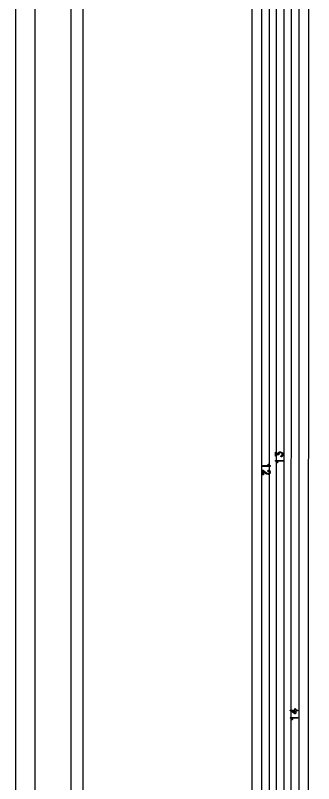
# Model space of a CAD drawing. Extents: x 726 to 4465, y 139 to 737.
# Drawn here: x 3897.15 to 3900.23, y 351.41 to 359.34 of the extents above; entities that cross this region are included whole.
import ezdxf

# ---------------------------------------------------------------- set-up
doc = ezdxf.new("R2010")
doc.units = 0
for name, color, linetype in [('bak_bak_ttr1-bcq6716', 11, 'Continuous'), ('bak_outline', 11, 'Continuous'), ('biaozhu1', 8, 'Continuous'), ('quyukuang', 9, 'Continuous')]:
    doc.layers.add(name, color=color, linetype=linetype)

msp = doc.modelspace()

# ---------------------------------------------------------------- linework, layer by layer
at = {"layer": 'bak_bak_ttr1-bcq6716'}
msp.add_lwpolyline([(3897.3549, 342.0197), (3897.3549, 363.5511, -0.202307), (3901.8566, 374.2211, 0.202316), (3902.3714, 375.4413), (3902.3714, 380.9412, 0.202311), (3901.8566, 382.1614, -0.202307), (3897.3549, 392.8314), (3897.3549, 423.8397, -0.414216), (3898.1515, 424.6363), (3909.7514, 424.6363, -0.414216), (3910.5479, 423.8397), (3910.5479, 393.2462, 0.196007), (3911.3186, 391.3562, -0.196002), (3915.5644, 380.9414), (3915.5644, 375.4411, -0.196002), (3911.3186, 365.0263, 0.196006), (3910.5479, 363.1363), (3910.5479, 342.0197, -0.414217), (3909.7514, 341.2232), (3898.1515, 341.2232, -0.414217)], format="xyb", close=True, dxfattribs=at)
for points in [[(3899.7672, 421.2611), (3899.7672, 392.9557, 0.202315), (3903.54, 384.0132, -0.20226), (3904.7837, 381.0656), (3904.7837, 375.5653, -0.202314), (3903.5397, 372.6172, 0.021457), (3902.8055, 371.8376, 0.024959), (3902.4248, 371.3472, -0.0052), (3902.2669, 371.1268, 0.007644), (3902.0376, 370.8031, -0.01494), (3901.8073, 370.4871, 0.024055), (3901.4688, 369.9669, 0.003753), (3901.3759, 369.805, 0.129026), (3899.7672, 363.675), (3899.7672, 345.7658, -0.070941), (3899.7603, 345.7178), (3899.6374, 345.2987, 0.081102), (3899.615, 345.1615), (3899.615, 342.5557, -0.198919), (3899.4322, 342.1142), (3899.2797, 341.9618, 0.225036), (3899.2265, 341.8142, -0.458544), (3899.0506, 341.61)], [(3899.0734, 341.9642, 0.231708), (3899.226, 342.0158), (3899.3783, 342.1681, 0.198919), (3899.5388, 342.5557), (3899.5388, 345.1615, -0.080752), (3899.565, 345.3223), (3899.6872, 345.7391, 0.070961), (3899.691, 345.7658), (3899.691, 363.675, -0.13283), (3901.4031, 370.0054, -0.024133), (3901.7467, 370.5333, 0.014975), (3901.9749, 370.8464, -0.007646), (3902.2056, 371.172, 0.005203), (3902.3626, 371.3913, -0.024959), (3902.748, 371.8876, -0.021454), (3903.4866, 372.6718, 0.20231), (3904.7075, 375.5653), (3904.7075, 381.0656, 0.202283), (3903.4866, 383.9588, -0.202308), (3899.691, 392.9557), (3899.691, 421.2611, 0.055802)], [(3899.4223, 341.7884, 0.118639), (3899.4568, 341.8148), (3899.4568, 341.8415, -0.200534), (3899.4679, 341.8686), (3899.6885, 342.0892, 0.199088), (3899.692, 342.0976), (3899.692, 344.9987, -0.056782), (3899.7102, 345.1584), (3899.84, 345.7212, 0.056609), (3899.8434, 345.7503), (3899.8441, 363.7797, -0.049844)], [(3899.9203, 363.7758), (3899.9196, 345.7502, -0.056576), (3899.9143, 345.7041), (3899.7845, 345.1412, 0.056784), (3899.7682, 344.9986), (3899.7682, 342.0976, -0.198804), (3899.7424, 342.0353), (3899.5528, 341.8457, 0.224784), (3899.5905, 341.7757, -0.749984), (3899.4949, 341.448)], [(3899.8795, 341.7031, 0.120102), (3899.8887, 341.7767, -0.101761), (3899.8444, 341.9923), (3899.8444, 344.9984, -0.056904), (3899.8588, 345.1241), (3899.9904, 345.694, 0.056285), (3899.996, 345.744), (3899.9981, 363.7919, -0.011099)], [(3900.0727, 363.7649), (3900.0722, 345.744, -0.056274), (3900.0647, 345.677), (3899.9331, 345.1069, 0.05691), (3899.9206, 344.9984), (3899.9206, 341.9923, 0.063828), (3899.9358, 341.8737, 0.225982), (3900.0501, 341.8025)], [(3900.1743, 345.7439), (3900.1761, 363.7884, -0.011075)], [(3897.7222, 363.6753), (3897.7222, 342.3738, 0.199561)], [(3897.8497, 342.4058), (3897.8497, 363.6753, -0.090349)], [(3899.5891, 363.675), (3899.5891, 345.7667), (3899.582, 345.7426, -0.059853), (3899.547, 345.6982), (3899.5353, 345.6862, 0.176153), (3899.4598, 345.4787), (3899.4598, 345.3273, 0.068994), (3899.4367, 345.1615), (3899.4367, 342.5546, -0.053544), (3899.4266, 342.4599, -0.218057), (3899.0412, 342.0919, 0.102858), (3898.9203, 342.0629, -0.034477), (3898.8325, 342.0568), (3898.7801, 342.0568, 0.11942), (3898.6752, 342.0822), (3898.1748, 342.0822), (3897.8497, 342.4058)]]:
    msp.add_lwpolyline(points, format="xyb", dxfattribs=at)
at = {"layer": 'bak_outline'}
msp.add_lwpolyline([(3909.7514, 424.8397), (3898.1515, 424.8397, 0.414215), (3897.1515, 423.8397), (3897.1515, 392.8317, 0.202312), (3901.7146, 382.0156, -0.202309), (3902.168, 380.9412), (3902.168, 375.4413, -0.202309), (3901.7146, 374.3669, 0.202312), (3897.1515, 363.5508), (3897.1515, 342.0197, 0.414215), (3898.1515, 341.0197), (3909.7514, 341.0197, 0.414215), (3910.7514, 342.0197), (3910.7514, 363.1363, -0.196013), (3911.4641, 364.8841, 0.196007), (3915.7679, 375.4413), (3915.7679, 380.9412, 0.196007), (3911.4641, 391.4984, -0.196013), (3910.7514, 393.2462), (3910.7514, 423.8397, 0.414215)], format="xyb", close=True, dxfattribs=at)
at = {"layer": 'biaozhu1'}
msp.add_line((3900.0069, 352.1628), (3900.0308, 352.1482), dxfattribs=at)
for points in [[(3899.8315, 354.7962), (3899.8315, 354.8277, -0.595633), (3899.8392, 354.8318), (3899.8582, 354.8196, -1.208225), (3899.9017, 354.7888)], [(3899.8415, 354.8185), (3899.8415, 354.7962, -1), (3899.8315, 354.7962)], [(3899.894, 354.8231, 0.372906), (3899.8681, 354.8177), (3899.8681, 354.8105, -0.595633), (3899.8604, 354.8063), (3899.8415, 354.8185)], [(3899.9017, 354.7888), (3899.8951, 354.7859, -1), (3899.8912, 354.7951, 0.637699), (3899.894, 354.8231)], [(3899.8333, 354.7395, -0.70052), (3899.8365, 354.7484), (3899.9065, 354.7484, -1), (3899.9065, 354.7384), (3899.85, 354.7384)], [(3899.8541, 354.7316, -1.522268), (3899.8426, 354.7315), (3899.8333, 354.7395)], [(3899.85, 354.7384, -0.069267), (3899.8508, 354.7373), (3899.8541, 354.7316)], [(3899.7041, 354.6848, -1), (3899.7041, 354.6948), (3899.7606, 354.6948)], [(3899.7564, 354.7016, -1.522268), (3899.768, 354.7016), (3899.7773, 354.6936, -0.70052), (3899.7741, 354.6848), (3899.7041, 354.6848)], [(3899.7606, 354.6948, -0.069267), (3899.7598, 354.6958), (3899.7564, 354.7016)], [(3899.6991, 354.6026), (3899.6991, 354.6425, -0.650111), (3899.7073, 354.6464), (3899.7403, 354.6182, 0.341992), (3899.7691, 354.6183)], [(3899.7091, 354.6318), (3899.7091, 354.6026, -1), (3899.6991, 354.6026)], [(3899.7784, 354.6144, -0.42173), (3899.7342, 354.6103), (3899.7091, 354.6318)], [(3899.7691, 354.6183, 0.570938), (3899.7574, 354.6348, -1), (3899.7574, 354.6448)], [(3899.9859, 352.0883, -0.70052), (3899.9891, 352.0971), (3900.0591, 352.0971, -1), (3900.0591, 352.0871), (3900.0026, 352.0871)], [(3900.0068, 352.0803, -1.522268), (3899.9952, 352.0803), (3899.9859, 352.0883)], [(3900.0026, 352.0871, -0.069267), (3900.0034, 352.086), (3900.0068, 352.0803)]]:
    msp.add_lwpolyline(points, format="xyb", dxfattribs=at)
msp.add_lwpolyline([(3899.9865, 352.1635, -0.761311), (3899.9892, 352.1728), (3900.0308, 352.1728), (3900.0308, 352.1821, -1), (3900.0408, 352.1821), (3900.0408, 352.1728), (3900.0591, 352.1728, -1), (3900.0591, 352.1628), (3900.0408, 352.1628), (3900.0408, 352.1393, -0.589349), (3900.0332, 352.135)], format="xyb", close=True, dxfattribs=at)
msp.add_lwpolyline([(3900.0308, 352.1482), (3900.0308, 352.1628), (3900.0069, 352.1628)], dxfattribs=at)
msp.add_arc((3899.7583, 354.6229), 0.0219, 337.04639, 92.22761, dxfattribs=at)
at = {"layer": 'quyukuang', "const_width": 0.001}
msp.add_lwpolyline([(3898.2198, 347.4471), (3898.2198, 356.3373), (3911.0321, 356.3373), (3911.0321, 347.4471)], close=True, dxfattribs=at)

doc.saveas('drawing.dxf')
